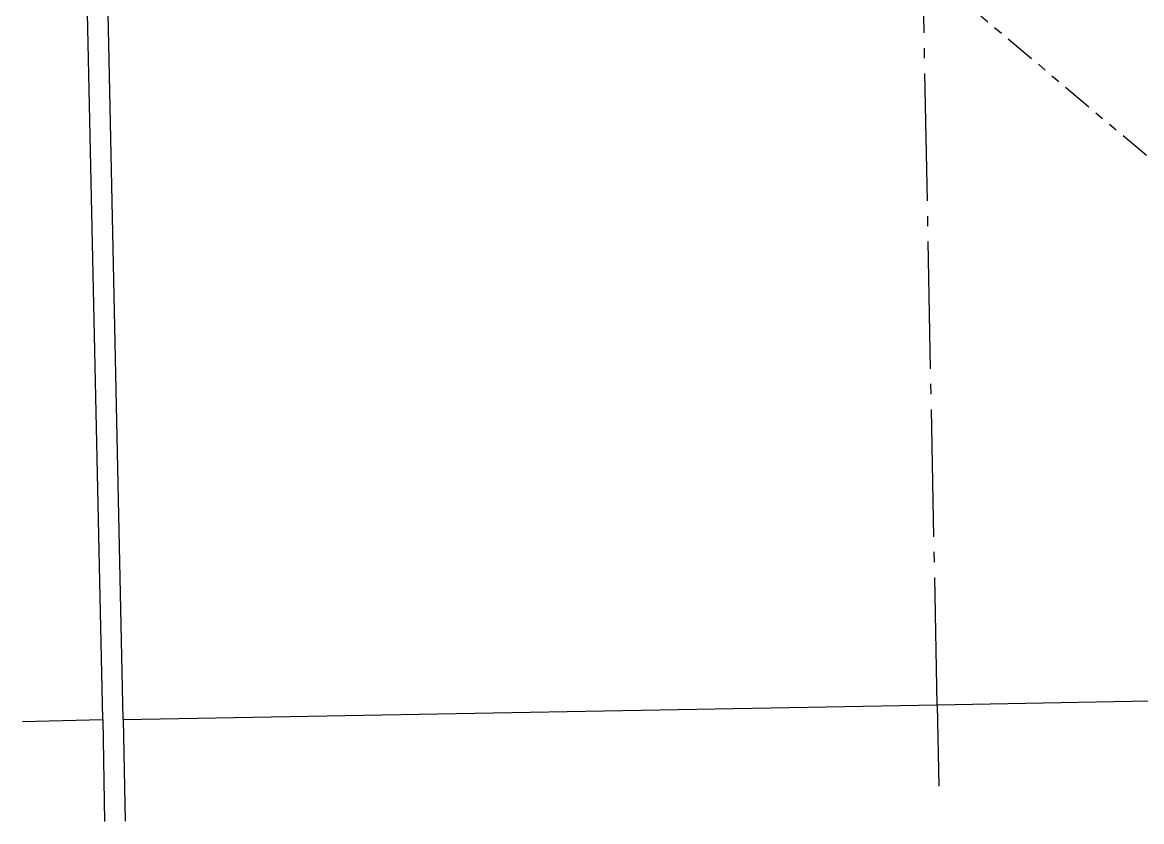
# Model space of a CAD drawing. Extents: x 584872 to 591273, y 5989373 to 5991820.
# Drawn here: x 585923 to 587023, y 5989814 to 5990598 of the extents above; entities that cross this region are included whole.
import ezdxf

# ---------------------------------------------------------------- set-up
doc = ezdxf.new("R2010")
doc.units = 0
doc.header["$LTSCALE"] = 5
doc.linetypes.add('foc-DRILLPATH', pattern=[14.75, 6, -1.75, 1.75, -1.75, 1.75, -1.75])
doc.linetypes.add('foc-QUARTERLINE', pattern=[33, 25, -3, 2, -3])
for name, color, linetype in [('L-QSEC', 8, 'foc-QUARTERLINE'), ('L-SEC', 7, 'Continuous'), ('P-PDRILLPATH', 12, 'foc-DRILLPATH')]:
    doc.layers.add(name, color=color, linetype=linetype)

msp = doc.modelspace()

# ---------------------------------------------------------------- linework, layer by layer
at = {"layer": 'L-QSEC'}
msp.add_line((586821.994, 5989928.441), (586823.739, 5989848.568), dxfattribs=at)
at = {"layer": 'L-QSEC', "flags": 128}
msp.add_lwpolyline([(586821.994, 5989928.441), (586806.322, 5990736.112)], dxfattribs=at)
at = {"layer": 'L-SEC'}
for p, q in [((586002.18, 5989913.758), (585984.94, 5990718.162)), ((586022.295, 5989914.189), (586005.055, 5990718.593)), ((586821.994, 5989928.441), (587622.031, 5989942.69)), ((586022.262, 5989913.971), (586821.994, 5989928.441)), ((585923.178, 5989911.979), (586002.18, 5989913.758)), ((586002.18, 5989913.758), (586003.915, 5989813.623)), ((586022.297, 5989914.107), (586024.032, 5989813.987))]:
    msp.add_line(p, q, dxfattribs=at)
at = {"layer": 'P-PDRILLPATH'}
msp.add_line((586722.534, 5990724.771), (587418.322, 5990139.006), dxfattribs=at)

doc.saveas('drawing.dxf')
